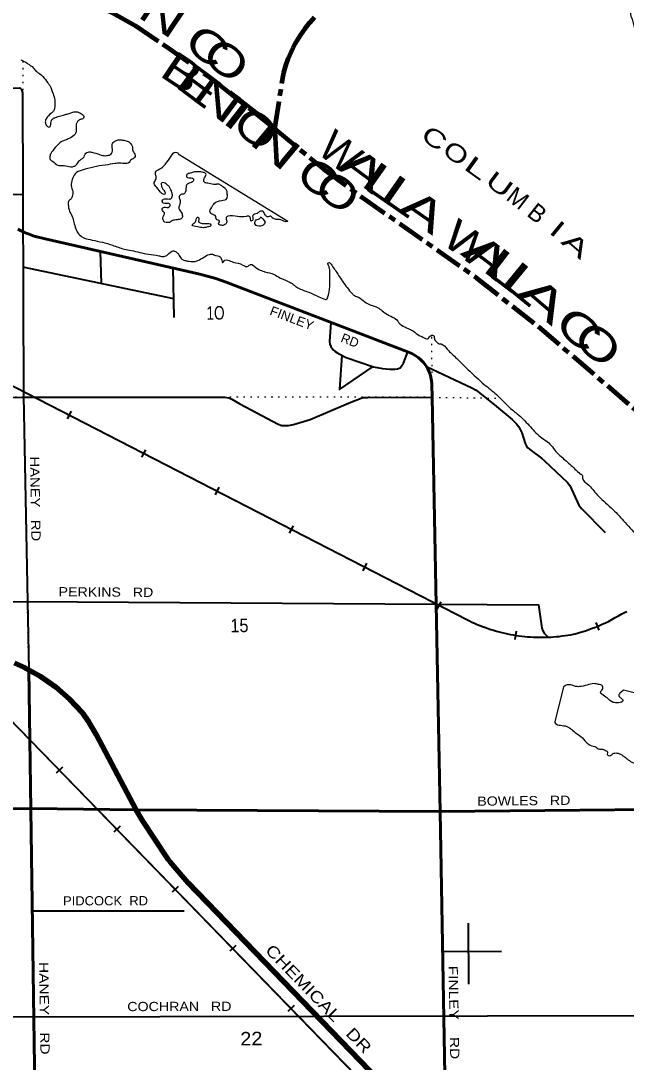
# Model space of a CAD drawing. Header units: feet. Extents: x 245918 to 509309, y -547785 to -360805.
# Drawn here: x 494208 to 502069, y -485445 to -471909 of the extents above; entities that cross this region are included whole.
import ezdxf
from ezdxf.enums import TextEntityAlignment as Align

# ---------------------------------------------------------------- set-up
doc = ezdxf.new("R2010")
doc.units = ezdxf.units.FT
doc.header["$LTSCALE"] = 60
doc.linetypes.add('DOTTED', pattern=[1.5, 0.3, -1.2])
doc.linetypes.add('LONG_DASH_SHORT_DASH', pattern=[9.9, 6, -1.2, 1.5, -1.2])
for name, color, linetype, lineweight in [('11', 7, 'LONG_DASH_SHORT_DASH', 60), ('17', 7, 'Continuous', 25), ('23', 7, 'Continuous', 70), ('26', 7, 'Continuous', 40), ('27', 7, 'Continuous', 13), ('29', 7, 'Continuous', 25), ('34', 7, 'Continuous', 25), ('39', 7, 'Continuous', 13), ('7', 7, 'DOTTED', 13)]:
    doc.layers.add(name, color=color, linetype=linetype, lineweight=lineweight)
for name, color, linetype in [('12', 7, 'Continuous'), ('30', 7, 'Continuous'), ('41', 7, 'Continuous')]:
    doc.layers.add(name, color=color, linetype=linetype)

msp = doc.modelspace()

# ---------------------------------------------------------------- linework, layer by layer
at = {"layer": '11'}
for points in [[(494018.63, -471172.57), (494638.82, -471467.7), (494933.42, -471595.44), (495136.59, -471683.06), (495405.55, -471808.18), (495691.44, -471970.9), (496097.01, -472244.57), (496705.82, -472675.34), (497504.53, -473311.49)], [(497504.53, -473311.49), (497606.11, -472678.04), (497625.03, -472580.56), (497649.52, -472491.19), (497680.37, -472403.05), (497721.72, -472306.68), (497744.73, -472259.78), (497776.71, -472200.21), (497840.87, -472094.86), (497901.68, -472007.34), (497959.11, -471932.65), (498020.88, -471860.12)], [(497504.53, -473311.49), (498141.25, -473837.12), (498638.36, -474200.83), (500126.06, -475249.56), (500925.39, -475881.12), (502562.65, -477288.54), (503467.3, -478093.06), (503913.23, -478511.57), (504374.29, -478993.05), (504621.27, -479275.33), (504859.02, -479577.44), (505087.52, -479902.04), (505358.34, -480344.76), (505584.42, -480681.19), (505864.89, -481073.43), (506329.51, -481656.21), (506574.88, -481944.3), (506984.77, -482410.6), (507107.68, -482544.02), (507393.63, -482834.15), (507758.2, -483197.74), (507984.74, -483423.67)]]:
    msp.add_lwpolyline(points, dxfattribs=at)
at = {"layer": '23'}
for points in [[(495707.3, -482163.51), (495192.49, -481190.19), (495090.47, -481020.12), (495007.08, -480905.77), (494842.86, -480729.01), (494661.06, -480570.38), (494463.67, -480431.62), (494252.86, -480314.26), (494127.64, -480257.47)], [(499732.74, -486583.68), (496381.75, -483115.43), (496145.12, -482840.14), (496123.66, -482815.17), (496107.18, -482790.14), (495786.07, -482302.32), (495707.3, -482163.51)]]:
    msp.add_lwpolyline(points, dxfattribs=at)
at = {"layer": '26'}
msp.add_line((494415.83, -487514.19), (494309.79, -480343.14), dxfattribs=at)
for points in [[(499732.74, -486583.68), (499652.95, -482191.18), (499548.88, -476802.11), (499545.09, -476638.8), (499544.79, -476625.58), (499540.7, -476588.8), (499538.43, -476568.45), (499528.11, -476520.43), (499512.82, -476473.77), (499492.87, -476431.94), (499467.6, -476390.46), (499438.13, -476351.86), (499404.78, -476316.54), (499367.93, -476284.9), (499327.97, -476257.29), (499285.35, -476234.01), (499240.52, -476215.31), (496874.03, -475305.07), (496741.38, -475258.35), (496530.94, -475204.08), (494522.21, -474741.86), (494380.52, -474706.58), (494303.5, -474679.76), (494278.59, -474671.08), (494253.5, -474659.49), (494170.89, -474615.89)], [(484367.92, -482295.69), (488985.44, -482233.36), (494336.45, -482146.18), (495707.3, -482163.51)], [(495707.3, -482163.51), (499648.79, -482188.37), (502375.8, -482160.68)]]:
    msp.add_lwpolyline(points, dxfattribs=at)
at = {"layer": '29'}
for p, q in [((495238.15, -474906.6), (495251.87, -475321.1)), ((494229.37, -475107.17), (496189.84, -475517.35)), ((496183.45, -475124.12), (496193.88, -475765.7)), ((494356.14, -483477.68), (496327.12, -483475.41)), ((500016.56, -483637.49), (500020.68, -484431.9)), ((499685.42, -484004.09), (500452, -484001.1)), ((491693.93, -484860.43), (505028.84, -484829.97))]:
    msp.add_line(p, q, dxfattribs=at)
for points in [[(488864.51, -470186.92), (488921.52, -473365.32), (488936.25, -473517.33), (488941.88, -473581.92), (488959.78, -473651.95), (489024.93, -473835.37), (489057.43, -473927.19), (489075.33, -473963.01), (489091.79, -473979.83), (489506.14, -474201.86), (489555.46, -474220.33), (489589.64, -474223.59), (489655.58, -474220.23), (494228.86, -474162.74)], [(492805.54, -472889.9), (492893.55, -472831.13), (492919.59, -472821.35), (492969.67, -472814.46), (494189.08, -472782.27), (494205.35, -472788.78), (494218.38, -472801.81), (494228.14, -472847.41), (494242.8, -476788.63), (494309.79, -480343.14)], [(498235.75, -475828.84), (498214.9, -476079.36), (498218.96, -476113.56), (498233.12, -476144.18), (498263.72, -476186.85), (498290.57, -476208.02), (498326.47, -476229.96), (498432.99, -476284.57), (498789.41, -476404.78), (498904.99, -476427.89), (498998.57, -476437.66), (499065.3, -476436.03), (499099.48, -476432.78), (499120.64, -476424.63), (499133.66, -476418.12), (499148.31, -476403.46), (499177.82, -476359.27), (499235.92, -476213.54)], [(498377.16, -476255.95), (498347.11, -476701.76), (498783, -476402.62)], [(499476.93, -476402.68), (500064.64, -476678.7), (500119.65, -476710.52), (500384.74, -476922.19), (500588.72, -477089.12), (500646.18, -477147.96), (500676.61, -477186.84), (500716.42, -477266.32), (500756.37, -477405.08), (500773.46, -477436.03), (500792.32, -477458.59), (500834.49, -477496.28), (500970.2, -477592.34), (501009.46, -477626.58), (501307.31, -477909.96), (501335.96, -477949.64), (501456.23, -478204.74), (501470.88, -478225.91), (501487.73, -478246.13), (501796.84, -478558.79)], [(490491.09, -476876.7), (494247.27, -476799.22), (496857.89, -476800.03), (496907.96, -476808.99), (496950.28, -476828.53), (497053.81, -476885.44), (497549.23, -477151), (497598.05, -477167.29), (497646.44, -477171.16), (497682.69, -477170.55), (497747.44, -477156.69), (497964.48, -477089.35), (498493.9, -476866.29), (498626.69, -476813.88), (498664.13, -476805.73), (498712.96, -476804.1), (499546.28, -476800.85)], [(487928.99, -479563.79), (494278.79, -479456.8), (500932.04, -479500.49), (500974.68, -479803.65), (500986.67, -479838.26), (501004.57, -479867.58), (501046.46, -479911.83)]]:
    msp.add_lwpolyline(points, dxfattribs=at)
at = {"layer": '34'}
for p, q in [((482666.93, -469247.55), (508243.62, -495594.48)), ((508250.57, -495584.43), (485729.59, -472410.86)), ((494815.26, -477083.39), (494865.89, -476985.04)), ((495779.43, -477582.72), (495830.06, -477484.38)), ((496733.9, -478071.2), (496784.53, -477972.86)), ((497698.07, -478570.54), (497748.7, -478472.2)), ((498652.54, -479059.02), (498703.18, -478960.68)), ((499616.71, -479558.36), (499667.34, -479460.01)), ((501720.58, -479830.68), (501679.72, -479727.89)), ((500626.41, -479949.94), (500644.49, -479840.81)), ((494747.84, -481611.94), (494668.52, -481689.03)), ((495496.94, -482379.08), (495417.61, -482456.16)), ((496251.75, -483159.59), (496172.42, -483236.68)), ((497000.85, -483926.73), (496921.52, -484003.81)), ((497755.66, -484707.24), (497676.33, -484784.33))]:
    msp.add_line(p, q, dxfattribs=at)
at = {"layer": '34', "lineweight": 13}
for p, q in [((482837.04, -469431.48), (508245.42, -495578.87)), ((486161.36, -472567.73), (499998.94, -479692.04))]:
    msp.add_line(p, q, dxfattribs=at)
at = {"layer": '34'}
msp.add_lwpolyline([(486161.86, -472566.76), (499999.43, -479691.06), (500033.12, -479707.84), (500067.01, -479723.76), (500101.2, -479739.1), (500135.77, -479754.15), (500170.53, -479768.34), (500205.4, -479781.86), (500240.65, -479795.08), (500276.09, -479807.44), (500311.64, -479819.14), (500347.66, -479830.34), (500383.6, -479840.79), (500419.73, -479850.84), (500456.25, -479860.14), (500492.67, -479868.65), (500529.38, -479876.6), (500566.09, -479884.05), (500603.2, -479890.75), (500640.11, -479896.87), (500677.41, -479902.21), (500714.53, -479906.98), (500751.93, -479911.18), (500789.24, -479914.6), (500826.65, -479917.36), (500864.06, -479919.63), (500901.67, -479921.03), (500939.28, -479921.96), (500976.79, -479922.1), (501014.31, -479921.79), (501051.83, -479920.5), (501089.35, -479918.73), (501126.69, -479916.38), (501164.13, -479913.36), (501201.45, -479909.57), (501238.9, -479905.1), (501276.05, -479900.26), (501313.21, -479894.44), (501350.17, -479888.05), (501387.14, -479881.19), (501404.98, -479877.54), (501450.29, -479864.74), (501495.09, -479850.97), (501539.68, -479836.41), (501584.37, -479821.27), (501628.52, -479805.16), (501672.19, -479788.34), (501715.99, -479770.94), (501759.24, -479752.57), (501802.01, -479733.48), (501840.45, -479715.63), (501883.2, -479689.99), (501926.36, -479665.42), (501969.95, -479641.6), (502014.09, -479618.11), (502058.58, -479595.74), (502068.83, -479590.73), (502077.66, -479585.44)], dxfattribs=at)
at = {"layer": '34', "lineweight": 13}
for centre, radius, start, end in [((503321.95, -482153.22), 2851.39, 116.05862, 121.29124), ((500969.3, -477771.13), 2152.09, 243.19907, 281.68724), ((500687.97, -477282.44), 2693.43, 285.44474, 295.34589)]:
    msp.add_arc(centre, radius, start, end, dxfattribs=at)
at = {"layer": '34'}
msp.add_spline([(507838.91, -476523.09), (507637.09, -476361.2), (507355.32, -476138.55), (507041.73, -475859.51), (506727.98, -475612.58), (506442.39, -475351.79), (506114.86, -475050.57), (505817.35, -474765.61), (505555.79, -474515), (505041.31, -473889.4), (504778.17, -473552.48), (504528.83, -473263.82), (504293.61, -472959.19), (503998.35, -472626.07), (503779.21, -472315.52), (503548.26, -471962.76), (503276.91, -471661.9), (503060, -471307.22), (502849.12, -470950.56), (502652.41, -470571.92), (502439.29, -470259.4), (502262.56, -469894.94), (502037.51, -469562.27), (501858.34, -469284.09), (501722.98, -469070.44), (501603.52, -468887.01), (501499.79, -468765.89), (501354.02, -468628.45), (501252.1, -468545.49), (501146.08, -468480.56), (501030.18, -468412.34)], degree=3, dxfattribs=at)
at = {"layer": '39'}
for p, q in [((496249.51, -473637.52), (497676.64, -474512.05)), ((501256.82, -480567.54), (501141.78, -481021.47))]:
    msp.add_line(p, q, dxfattribs=at)
msp.add_lwpolyline([(502387.13, -480695.22), (502035.84, -480610.37), (501998.3, -480639.19)], dxfattribs=at)
for points in [[(501954.23, -471298.47), (501927.17, -471351.16), (501932.51, -471419.26), (501965.61, -471470.76), (501962.7, -471526.98), (501973.31, -471556.87), (502049.65, -471665.69), (502117.15, -471732.56), (502129.92, -471770.43), (502124.57, -471804.63), (502146.26, -471888.45), (502183.05, -472026.15), (502204, -472071.87), (502263.63, -472146.92), (502286.94, -472210.66), (502315.36, -472228.15), (502345.4, -472225.56), (502355.42, -472225.36), (502399.89, -472242.54), (502444.97, -472291.8), (502475.44, -472311.25), (502506.65, -472368.82), (502541.01, -472382.18), (502654.86, -472357.87), (502704.51, -472332.83), (502709.98, -472304.64), (502695.4, -472276.84), (502675.23, -472271.22), (502643.46, -472287.89), (502609.3, -472284.55), (502578.87, -472267.1), (502574.74, -472261.16), (502539.77, -472215.71), (502495.54, -472210.57), (502457.24, -472201.29), (502406.62, -472176.21), (502402.25, -472158.24), (502407.76, -472132.05), (502423.68, -472125.72), (502429.38, -472109.56), (502424.78, -472079.56), (502440.55, -472065.21), (502440.28, -472051.17), (502424, -472039.45), (502386.06, -472048.23), (502359.8, -472038.71), (502353.43, -472020.79), (502353.31, -472014.77), (502354.89, -471992.67), (502376.04, -471946.12), (502409.58, -471917.37), (502486.32, -471841.65), (502515.93, -471816.99), (502553.76, -471802.2), (502562.48, -471838.14), (502576.82, -471853.91), (502522.41, -471943.24), (502505.39, -471995.74), (502521.65, -472007.45), (502553.54, -471996.79), (502573.04, -471968.32), (502582.95, -471962.1), (502630.52, -471933.09), (502675.49, -471874.03), (502704.75, -471831.33), (502728.77, -471828.85), (502735.45, -471862.82), (502757.26, -471952.65), (502780.1, -471992.33), (502790.6, -472016.2), (502728.09, -472101.67), (502654.29, -472123.19), (502644.69, -472145.44), (502661.43, -472181.22), (502717.66, -472184.13), (502809.45, -472160.25), (502821.44, -472158.01), (502883.48, -472150.77), (502935.89, -472163.79), (502982.75, -472200.97), (503068.83, -472295.56), (503084.99, -472301.27), (503098.79, -472288.96), (503091.99, -472248.97), (503057.52, -472229.59), (503030.19, -472165.94), (503037.6, -472133.69), (503093.42, -472116.55), (503122.9, -472085.88), (503182.74, -472068.66), (503208.84, -472070.14), (503245.87, -472117.56), (503246.07, -472127.59), (503235.22, -472187.99), (503250.22, -472237.84), (503268.78, -472263.55), (503281.28, -472287.37)], [(494208.03, -472417.25), (494290.93, -472460.54), (494329.59, -472487.86), (494360.09, -472509.32), (494397.12, -472556.74), (494441.9, -472589.96), (494494.93, -472635.04), (494556.65, -472714.06), (494583.42, -472749.64), (494625.64, -472857.14), (494649.26, -472936.91), (494648.16, -472983.07), (494641.75, -473065.44), (494614.39, -473102.09), (494606.49, -473108.26), (494535.76, -473183.88), (494526.28, -473212.14), (494533.13, -473254.14), (494561.87, -473287.68), (494581.95, -473289.28), (494591.7, -473275.04), (494604.41, -473206.6), (494621.98, -473182.17), (494657.75, -473165.42), (494795.34, -473124.59), (494847.16, -473107.52), (494943.17, -473093.59), (494981.61, -473110.89), (495026.55, -473152.12), (495020.96, -473174.3), (494999.18, -473188.77), (494991.16, -473188.94), (494955.39, -473205.69), (494924.52, -473268.47), (494922.4, -473364.81), (494897.01, -473399.41), (494823.69, -473444.98), (494769.95, -473466.1), (494732.16, -473482.9), (494673.07, -473538.22), (494606.43, -473617.77), (494587.13, -473656.27), (494590.24, -473712.37), (494649.28, -473757.35), (494655.46, -473765.25), (494700.07, -473790.45), (494772.25, -473789.02), (494856.86, -473807.41), (494898.84, -473800.56), (494928.56, -473781.92), (494965.68, -473731.04), (494993.31, -473708.44), (495019.07, -473691.87), (495051.93, -473629.04), (495083.73, -473614.38), (495131.93, -473617.44), (495230.8, -473647.58), (495311.31, -473662.04), (495355.3, -473655.15), (495363.28, -473652.99), (495398.35, -473600.14), (495394.66, -473513.96), (495427.96, -473473.18), (495469.79, -473458.32), (495527.97, -473459.17), (495590.44, -473473.99), (495624.91, -473493.37), (495643.51, -473521.08), (495658.21, -473554.9), (495658.8, -473584.97), (495688.01, -473642.57), (495690.64, -473674.61), (495653.22, -473709.46), (495633.41, -473721.88), (495615.91, -473750.3), (495584.1, -473764.98), (495570.07, -473765.25), (495493.72, -473758.74), (495431.65, -473763.97), (495303.69, -473784.55), (495151.73, -473809.62), (495004.12, -473850.65), (494912.8, -473898.58), (494876.12, -473971.52), (494863.61, -474050), (494881.18, -474127.88), (494876.43, -474192.17), (494851.15, -474232.79), (494831.37, -474247.22), (494823.83, -474271.44), (494824.1, -474285.48), (494827.16, -474339.58), (494846.3, -474395.36), (494881.89, -474470.88), (494901.45, -474548.73), (494929.25, -474636.45)], [(496044.87, -474249.35), (496058.51, -474229.02), (496132.65, -474225.55), (496154.63, -474221.11), (496175.9, -474180.57), (496169.06, -474138.58), (496139.69, -474072.96), (496106.95, -474039.51), (496052.26, -474012.51), (496032.45, -474024.93), (496033, -474053), (496035.17, -474060.98), (496076.64, -474130.37), (496081.12, -474154.36), (496071.29, -474164.58), (496041.02, -474155.15), (495973.25, -474074.25), (495938.14, -474022.78), (495961.18, -473970.17), (495966.77, -473947.99), (495955.69, -473894.05), (495965.12, -473863.77), (495974.99, -473855.56), (496046.34, -473812.02), (496081.72, -473775.22), (496087.58, -473767.08), (496161.88, -473669.33), (496197.07, -473622.5), (496233.16, -473621.79), (496251.4, -473631.46), (496257.46, -473633.34)], [(497676.64, -474512.05), (497664.73, -474518.3), (497584.07, -474495.82), (497523.8, -474490.99), (497473.2, -474467.92), (497446.71, -474446.37), (497420.88, -474458.92), (497394.58, -474447.4), (497380.19, -474429.63), (497349.22, -474384.1), (497311.16, -474386.86), (497277.55, -474411.6), (497219.91, -474438.8), (497220.94, -474490.94), (497215.16, -474503.09), (497197.27, -474511.47), (497195.14, -474505.49), (497176.04, -474451.71), (497133.94, -474452.54), (497019.65, -474454.8), (496897.19, -474449.19), (496883.28, -474455.47), (496873.64, -474475.73), (496882.61, -474523.69), (496857.22, -474558.3), (496833.35, -474568.8), (496809.25, -474567.27), (496774.77, -474547.88), (496786.29, -474521.58), (496784.01, -474507.58), (496755.75, -474498.11), (496738.81, -474452.31), (496722.41, -474434.57), (496714.36, -474432.73), (496686.01, -474419.25), (496665.49, -474395.58), (496684.45, -474339.05), (496723.4, -474280.1), (496812.96, -474244.23), (496884.67, -474218.75), (496890.05, -474186.55), (496887.14, -474140.47), (496874.33, -474100.6), (496860.06, -474088.84), (496803.02, -474043.83), (496752.66, -474032.79), (496746.68, -474034.91), (496708.59, -474035.67), (496636.06, -474019.05), (496591.72, -474007.88), (496583.19, -473981.97), (496600.36, -473937.5), (496611.61, -473897.16), (496581.19, -473879.71), (496532.91, -473872.64), (496462.74, -473874.02), (496408.88, -473889.12), (496363.12, -473908.08), (496357.34, -473920.23), (496363.75, -473940.16), (496416.1, -473951.17), (496422.12, -473951.05), (496448.42, -473962.57), (496437.18, -474002.9), (496407.34, -474015.53), (496365.66, -474038.41), (496349.08, -474112.96), (496329.89, -474157.48), (496287.95, -474166.33), (496268.24, -474184.77), (496262.5, -474198.92), (496275.4, -474242.8), (496268.59, -474305.12), (496259.43, -474349.43), (496300.75, -474410.8), (496302.95, -474420.78), (496303.86, -474466.91), (496266.19, -474489.71), (496236.23, -474496.32), (496176.24, -474505.52), (496136.61, -474530.38), (496116.56, -474530.78), (496078.35, -474525.51), (496055.75, -474497.87), (496053.11, -474465.83), (496071.99, -474405.28), (496043.1, -474363.73), (496044.83, -474349.65), (496084.57, -474330.81), (496120.78, -474336.11), (496144.48, -474317.59), (496148.37, -474311.51), (496144.02, -474293.53), (496131.82, -474285.75), (496059.49, -474279.15), (496049.31, -474271.33), (496044.87, -474249.35)], [(496434.33, -474574.66), (496438.03, -474558.54), (496467.59, -474531.88), (496488.62, -474479.31), (496498.29, -474461.07), (496516.46, -474466.72), (496519.64, -474526.84), (496537.88, -474536.51), (496632.26, -474542.67), (496666.5, -474550.02), (496676.92, -474569.88), (496631.16, -474588.83), (496595.23, -474597.56), (496522.89, -474590.96), (496440.34, -474574.54)], [(497322.56, -474456.85), (497375.87, -474515.97), (497380.03, -474523.91), (497372.44, -474546.13), (497356.76, -474564.49), (497276.71, -474574.1), (497254.35, -474558.48), (497265.16, -474496.09), (497293.07, -474487.51), (497324.64, -474460.81)], [(494929.25, -474636.45), (494970.45, -474691.8), (495035.43, -474732.64), (495134.22, -474758.77), (495398.28, -474825.78), (495551.72, -474876.91), (495644.34, -474895.15), (495863.86, -474940.96), (496000.66, -474962.33), (496006.71, -474964.22), (496063.01, -474971.14), (496114.74, -474950.05), (496183.98, -474900.55), (496226.36, -474913.75), (496255.01, -474943.28), (496290.2, -474998.75), (496326.72, -475020.09), (496371.05, -475031.26), (496461.43, -475037.5), (496507.32, -475024.55), (496584.68, -474980.91), (496656.2, -474945.4), (496684.18, -474940.83), (496736.67, -474957.85), (496744.73, -474959.69), (496811.71, -475000.5), (496830.78, -475052.27), (496838.6, -475042.09), (496858.22, -475019.64), (496894.31, -475018.93), (496967.03, -475045.58), (497092.13, -475083.22), (497134.66, -475104.46), (497148.69, -475104.18), (497184.31, -475079.4), (497198.26, -475075.12), (497216.47, -475082.78), (497299.84, -475141.32), (497366.56, -475168.08), (497378.67, -475171.86), (497497.66, -475205.62), (497570.71, -475248.31), (497702.24, -475307.9), (497757.12, -475344.93), (497805.9, -475378.07), (497947.46, -475437.47), (498076.96, -475495.09), (498165.88, -475529.44), (498177.91, -475529.21), (498191.55, -475508.87), (498218.8, -475363.91), (498219.75, -475207.43), (498220.58, -475147.24), (498194.99, -475069.51), (498192.87, -475063.54), (498202.7, -475053.31), (498245.42, -475084.56), (498288.79, -475147.9), (498383.88, -475292.46), (498513.44, -475456.4), (498539.98, -475479.95), (498594.58, -475502.94), (498673.95, -475561.56), (498744.9, -475600.27), (498795.38, -475617.33), (498821.64, -475626.84), (498949.71, -475714.59), (499036.86, -475761.01), (499104.09, -475813.85), (499114.43, -475829.69), (499193.8, -475888.31), (499254.53, -475917.19), (499307.17, -475942.24), (499380.48, -475998.96), (499427.02, -476020.11), (499495.63, -476040.83), (499540.84, -475993.8), (499567.01, -475999.3), (499582.11, -476053.16), (499596.53, -476072.94), (499641.31, -476106.16), (499665.45, -476109.69), (499744.97, -476176.33), (499869.7, -476298.23), (499875.83, -476304.14), (500014.88, -476439.8), (500227.3, -476636.21), (500384.31, -476767.51), (500596.9, -476971.94), (500653.94, -477016.95), (500809.33, -477168.35), (500956.62, -477315.89), (501095.19, -477427.49), (501156.94, -477508.52), (501208.04, -477557.66), (501338.67, -477673.44), (501469.44, -477797.24)], [(501469.44, -477797.24), (501483.59, -477802.98), (501489.65, -477804.86), (501502.66, -477854.75), (501582.61, -477943.44), (501588.74, -477949.34), (501709.78, -478087.37), (501897.67, -478260.19), (502055.46, -478431.59), (502227.71, -478624.78), (502350.82, -478766.79), (502394.74, -478802.74)], [(501998.3, -480639.19), (501975.02, -480679.77), (501989.53, -480703.54), (502022.15, -480730.98), (502026.4, -480742.94), (502008.75, -480763.35), (501930.71, -480772.91), (501900.52, -480767.48), (501821.2, -480710.87), (501752.06, -480662.09), (501737.59, -480640.31), (501745.21, -480620.1), (501766.33, -480571.55), (501755.83, -480547.68), (501721.52, -480536.33), (501711.45, -480534.51), (501653.08, -480523.63), (501561.21, -480543.49), (501461.32, -480563.51), (501413.12, -480560.45), (501366.7, -480545.31), (501302.42, -480540.56), (501256.82, -480567.54)], [(501141.34, -481021.13), (501143.5, -481029.11), (501280.77, -481074.55), (501406.76, -481158.32), (501482.03, -481212.99), (501551.64, -481285.85), (501602.55, -481324.96), (501679.28, -481351.53), (501705.74, -481371.06), (501749.93, -481374.21), (501802.44, -481393.24), (501828.89, -481412.78), (501821.38, -481438.99), (501829.67, -481452.87), (501851.93, -481462.47), (501879.8, -481451.89), (501885.66, -481443.75), (501899.5, -481433.44), (501947.49, -481426.48), (502012.16, -481451.29), (502126.12, -481535.29), (502162.6, -481554.63), (502262.91, -481556.67), (502292.95, -481554.08), (502369.41, -481566.61), (502403.8, -481581.98), (502440.24, -481599.31), (502489.34, -481648.5), (502522.47, -481702), (502596.6, -481800.84), (502631.11, -481822.22), (502639.25, -481828.08), (502677.97, -481859.41), (502713.54, -481934.93), (502791.45, -482021.65), (502838.19, -482052.83), (502886.85, -482079.95), (502977.53, -482102.24), (503164.53, -482126.64), (503319.15, -482135.63), (503465.93, -482154.81), (503534.33, -482165.5), (503548.79, -482187.28), (503562.31, -482263.23), (503595.44, -482316.74), (503625.98, -482340.21), (503672.14, -482341.3), (503682.12, -482339.11), (503714.4, -482348.49), (503792.03, -482421.18), (503858.97, -482459.99), (503891.12, -482463.37), (503911.05, -482456.95), (503930.13, -482406.43)]]:
    msp.add_spline(points, degree=3, dxfattribs=at)
at = {"layer": '7'}
for p, q in [((494233.34, -472432.38), (494243.17, -476798.98)), ((499539.95, -476018.61), (499548.88, -476802.11)), ((499548.88, -476802.11), (500414.67, -476814.23)), ((499548.88, -476802.11), (499652.95, -482191.18)), ((499653.61, -482186.9), (499747.09, -487527.39))]:
    msp.add_line(p, q, dxfattribs=at)
for points in [[(494243.17, -476798.98), (488889.73, -476911.76), (488985.44, -482233.36)], [(499548.88, -476802.11), (494243.17, -476798.98), (494336.45, -482146.18)], [(483595.61, -482306.1), (488985.44, -482233.36), (494336.45, -482146.18), (494415.83, -487514.19)], [(494336.45, -482146.18), (499652.95, -482191.18), (502465.19, -482158.73)]]:
    msp.add_lwpolyline(points, dxfattribs=at)

# ---------------------------------------------------------------- texts
at = {"layer": '12'}
for s, rotation, width, p in [('N', 326.175, 1.45, (495939.1, -472002.86)), ('C', 323.315, 1.4, (496516.86, -472399.53)), ('O', 321.363, 1.35, (496752.79, -472574.8)), ('B', 326.223, 1.35, (496191.16, -472748.62)), ('E', 323.252, 1.5, (496404.81, -472913.55)), ('N', 323.252, 1.55, (496643.89, -473093.52)), ('T', 322.084, 1.75, (496900.45, -473291.27)), ('O', 323.389, 1.3, (497145.33, -473470.12)), ('N', 320.252, 1.6, (497391.94, -473688.71)), ('C', 326.363, 1.3, (497962.77, -474115.58)), ('A', 323.516, 1.65, (498537.64, -473996.56)), ('L', 324.949, 1.7, (498807.25, -474182.93)), ('O', 323.911, 1.3, (498205.94, -474292.67)), ('L', 325.161, 1.7, (499050.53, -474350.95)), ('A', 325.14, 1.6, (499323.48, -474542.38)), ('W', 323.938, 1.2, (499897.19, -474966.94)), ('A', 322.773, 1.7, (500143.92, -475121.23)), ('L', 322.452, 1.8, (500390.85, -475304.42)), ('L', 320.642, 1.85, (500621.87, -475480.11)), ('A', 319.445, 1.8, (500863.87, -475677.7)), ('C', 319.445, 1.5, (501331.57, -476070.94)), ('O', 318.981, 1.4, (501571.88, -476261.42))]:
    msp.add_text(s, height=400, rotation=rotation, dxfattribs=dict(at, width=width)).set_placement(p, align=Align.CENTER)
msp.add_text('W', height=400, rotation=321.035, dxfattribs=at).set_placement((498233.74, -473772.75), align=Align.CENTER)
at = {"layer": '17', "width": 1.25}
msp.add_text('CHEMICAL   DR', height=150, rotation=314.015, dxfattribs=at).set_placement((497372.37, -484001.39))
at = {"layer": '27'}
for s, rotation, width, p in [('FINLEY', 339.361, 1.05, (497430.6, -475725.64)), ('BOWLES   RD', 0.582, 1.15, (500135.91, -482111.97)), ('HANEY    RD', 270.847, 1.25, (494444.53, -484143.52)), ('FINLEY    RD', 271.041, 1.25, (499762.28, -484192.74))]:
    msp.add_text(s, height=120, rotation=rotation, dxfattribs=dict(at, width=width)).set_placement(p)
msp.add_text('RD', height=120, rotation=338.961, dxfattribs=at).set_placement((498352.79, -476078.09))
at = {"layer": '30'}
for s, rotation, width, p in [('HANEY   RD', 270.999, 1.2, (494326.67, -477572.25)), ('PERKINS   RD', 359.624, 1.15, (494697.19, -479389.55)), ('PIDCOCK  RD', 0.066, 1.05, (494755.56, -483407.22)), ('COCHRAN   RD', 0.131, 1.15, (495590.36, -484781.53))]:
    msp.add_text(s, height=120, rotation=rotation, dxfattribs=dict(at, width=width)).set_placement(p)
at = {"layer": '41'}
for s, rotation, width, p in [('C', 324.971, 1.45, (499385.83, -473435.83)), ('O', 324.965, 1.35, (499665.54, -473630.64)), ('L', 324.27, 1.75, (499944.73, -473826.19)), ('U', 323.368, 1.55, (500222.04, -474024.4)), ('I', 320.636, 1.6, (501053.46, -474658.52)), ('A', 319.341, 1.75, (501209.67, -474793.82))]:
    msp.add_text(s, height=225.6, rotation=rotation, dxfattribs=dict(at, width=width)).set_placement(p)
for s, rotation, p in [('M', 322.463, (500496.12, -474227.07)), ('B', 321.66, (500766.02, -474435.19))]:
    msp.add_text(s, height=225.6, rotation=rotation, dxfattribs=at).set_placement(p)
at = {"layer": '7'}
for s, height, rotation, width, p in [('1O', 175.5, 0.86, 0.75, (496620.27, -475795.03)), ('15', 175.4, 0.86, 0.9, (496930.53, -479857.67)), ('22', 175.4, 0.858, 1.1, (497059.68, -485227.93))]:
    msp.add_text(s, height=height, rotation=rotation, dxfattribs=dict(at, width=width)).set_placement(p)

doc.saveas('drawing.dxf')
